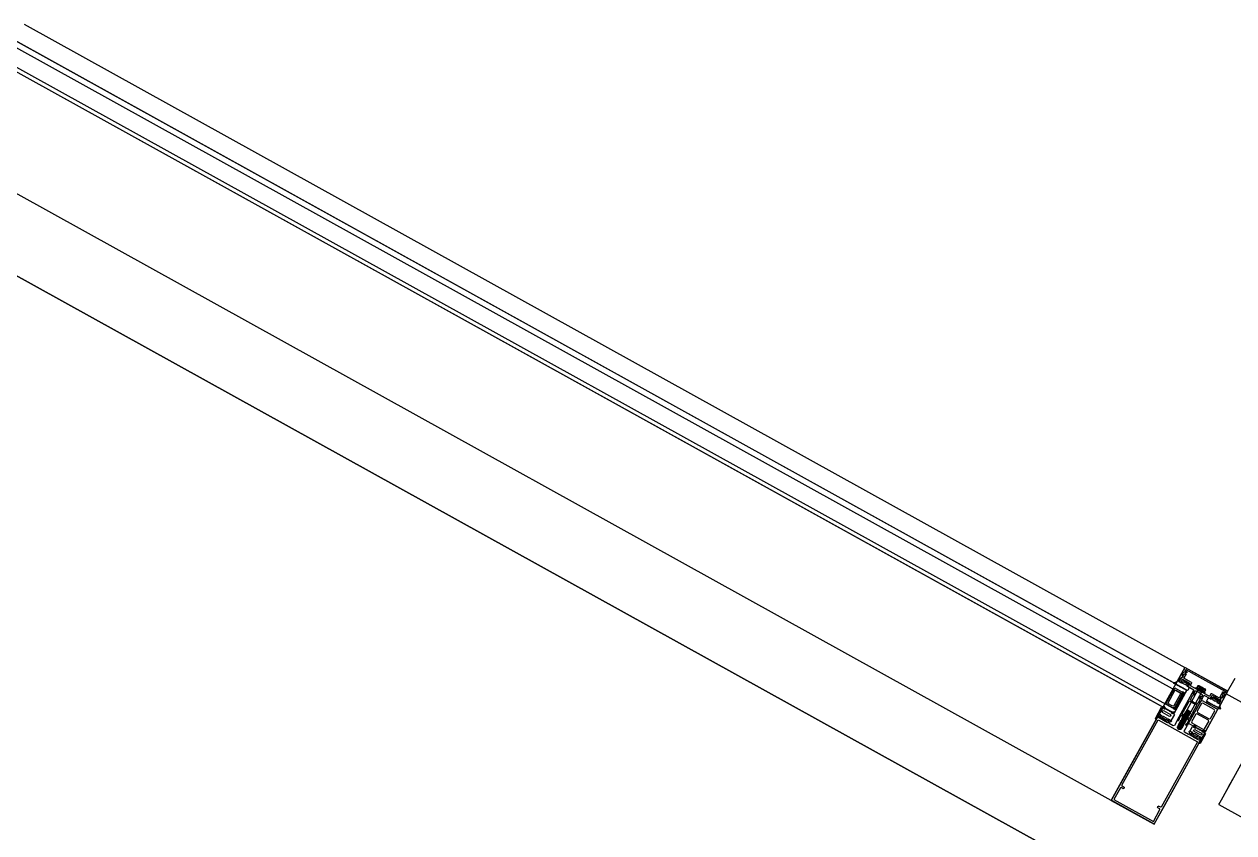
# Model space of a CAD drawing. Header units: metres. Extents: x 2.5 to 42.6, y 0.9 to 31.9.
# Drawn here: x 25.061 to 25.567, y 14.859 to 15.198 of the extents above; entities that cross this region are included whole.
import ezdxf

# ---------------------------------------------------------------- set-up
doc = ezdxf.new("R2010")
doc.units = ezdxf.units.M
doc.layers.add('ARREDI', color=9, linetype='Continuous')
doc.layers.add('PARETI_STRUTTURE', color=7, linetype='Continuous')

msp = doc.modelspace()

# ---------------------------------------------------------------- linework, layer by layer
at = {"layer": 'ARREDI'}
for points in [[(25.05728, 15.19073), (25.05614, 15.18866), (25.54672, 14.91674), (25.54787, 14.91881)], [(25.0527, 15.18246), (25.05193, 15.18109), (25.54253, 14.90917), (25.54329, 14.91055)], [(25.54591, 14.91728), (25.54279, 14.91163), (25.54198, 14.9114), (25.53905, 14.91303), (25.54276, 14.91971), (25.54568, 14.91808)], [(25.5452, 14.91722), (25.54245, 14.91226), (25.54193, 14.91211), (25.53986, 14.91325), (25.54298, 14.9189), (25.54505, 14.91776)], [(25.55525, 14.9175), (25.55535, 14.91767), (25.55511, 14.91781), (25.55155, 14.91978), (25.55146, 14.9196), (25.55169, 14.91948), (25.55525, 14.9175), (25.55535, 14.91767), (25.55179, 14.91964), (25.55155, 14.91978), (25.55146, 14.9196), (25.55501, 14.91763)], [(25.55177, 14.91974), (25.55194, 14.9197), (25.55205, 14.91977), (25.55194, 14.9197)], [(25.55263, 14.91926), (25.55277, 14.91925), (25.55287, 14.91932), (25.55277, 14.91925)], [(25.554, 14.9188), (25.55353, 14.9189), (25.55321, 14.91923)], [(25.5549, 14.91946), (25.55446, 14.91896)], [(25.54871, 14.90528), (25.55366, 14.91424), (25.55421, 14.9144), (25.5604, 14.91095), (25.56055, 14.91042), (25.5556, 14.90146), (25.55505, 14.90131), (25.54886, 14.90474)], [(25.55426, 14.91855), (25.55426, 14.91842), (25.55434, 14.91832), (25.55426, 14.91842)], [(25.55438, 14.91849), (25.55434, 14.91838), (25.55434, 14.91832), (25.55434, 14.91838)], [(25.55507, 14.9181), (25.55507, 14.91797), (25.5552, 14.91785), (25.55507, 14.91797)], [(25.54752, 14.90903), (25.54762, 14.90901), (25.54772, 14.90896), (25.54785, 14.90892), (25.54809, 14.90883), (25.54826, 14.90877), (25.54835, 14.90873), (25.54845, 14.9087)], [(25.54792, 14.91058), (25.54946, 14.90973)], [(25.54871, 14.91005), (25.5485, 14.91013), (25.54835, 14.91016), (25.54857, 14.91008), (25.5488, 14.91), (25.54893, 14.90995)], [(25.54993, 14.90506), (25.55475, 14.90239), (25.55529, 14.90254), (25.55706, 14.90572), (25.5569, 14.90626), (25.55206, 14.90895), (25.55154, 14.90878), (25.54978, 14.9056)], [(25.55398, 14.91317), (25.55221, 14.90999), (25.55234, 14.90946), (25.55718, 14.90678), (25.55773, 14.90693), (25.55949, 14.91011), (25.55934, 14.91065), (25.55452, 14.91332)], [(25.55406, 14.89872), (25.55398, 14.89898)]]:
    msp.add_lwpolyline(points, close=True, dxfattribs=at)
for points in [[(25.54619, 14.92469), (25.5461, 14.92444), (25.54497, 14.92349), (25.54442, 14.92252), (25.54398, 14.92275), (25.54699, 14.9282), (25.54713, 14.92824)], [(25.54466, 14.92261), (25.54512, 14.92341), (25.54615, 14.92436)], [(25.54584, 14.92507), (25.54661, 14.92645)], [(25.54588, 14.92493), (25.54584, 14.92507)], [(25.54588, 14.92493), (25.54613, 14.92479), (25.54618, 14.92468)], [(25.54616, 14.9249), (25.54621, 14.92452), (25.54614, 14.92436)], [(25.54616, 14.9249), (25.54623, 14.92508)], [(25.54623, 14.92507), (25.54721, 14.92594)], [(25.54981, 14.922), (25.54663, 14.92377), (25.54659, 14.9239)], [(25.54756, 14.92564), (25.5466, 14.9239)], [(25.54661, 14.92645), (25.54687, 14.92653)], [(25.5476, 14.92612), (25.54688, 14.92653)], [(25.54713, 14.92697), (25.54704, 14.92724)], [(25.54705, 14.92724), (25.5471, 14.92735)], [(25.54711, 14.92735), (25.54737, 14.92743)], [(25.54713, 14.92824), (25.56486, 14.91841), (25.5649, 14.91827)], [(25.54713, 14.92697), (25.54785, 14.92657), (25.54793, 14.92631)], [(25.54721, 14.92594), (25.54755, 14.92564)], [(25.54738, 14.92742), (25.55571, 14.9228), (25.56404, 14.91819)], [(25.54792, 14.9263), (25.54787, 14.9262), (25.5476, 14.92612)], [(25.54413, 14.92267), (25.54388, 14.92262), (25.54319, 14.92205), (25.54233, 14.92181)], [(25.54342, 14.9212), (25.54235, 14.92159), (25.54233, 14.92181)], [(25.54343, 14.92119), (25.54365, 14.92115)], [(25.54365, 14.92115), (25.54381, 14.92105)], [(25.54382, 14.92105), (25.54386, 14.92091)], [(25.54406, 14.92068), (25.5439, 14.92078), (25.54385, 14.92092)], [(25.54406, 14.92068), (25.5442, 14.92072), (25.54434, 14.92077)], [(25.54414, 14.92267), (25.54526, 14.92206), (25.54541, 14.92189), (25.5455, 14.92188), (25.54559, 14.92193), (25.5459, 14.92249), (25.54569, 14.9226), (25.54566, 14.92271)], [(25.54434, 14.92076), (25.5445, 14.92067)], [(25.54451, 14.92067), (25.54455, 14.92053)], [(25.54475, 14.9203), (25.54459, 14.9204), (25.54454, 14.92054)], [(25.54474, 14.92234), (25.54465, 14.9226)], [(25.54533, 14.92201), (25.54474, 14.92235)], [(25.54475, 14.9203), (25.54489, 14.92034), (25.54503, 14.92038)], [(25.54502, 14.92038), (25.54519, 14.92028)], [(25.5452, 14.92029), (25.54524, 14.92015)], [(25.54544, 14.91992), (25.54527, 14.92002), (25.54523, 14.92016)], [(25.54547, 14.92203), (25.54533, 14.92201)], [(25.54539, 14.9227), (25.54556, 14.92301), (25.54596, 14.92339), (25.54607, 14.9234)], [(25.54564, 14.92243), (25.54543, 14.92254), (25.54539, 14.92271)], [(25.54572, 14.92), (25.54558, 14.91996), (25.54544, 14.91992)], [(25.54567, 14.92224), (25.54547, 14.92203)], [(25.5476, 14.9102), (25.54775, 14.91003), (25.54784, 14.91034), (25.54792, 14.91059), (25.55246, 14.91873), (25.55398, 14.91789), (25.54947, 14.90973), (25.54913, 14.90962), (25.54905, 14.90964), (25.54897, 14.90967), (25.54883, 14.90971), (25.54866, 14.90978), (25.5484, 14.90988), (25.54826, 14.90992), (25.54813, 14.90998), (25.5478, 14.91019), (25.54932, 14.90958), (25.54896, 14.90942), (25.54821, 14.91022), (25.54803, 14.91029), (25.54776, 14.91035), (25.54785, 14.91035), (25.54792, 14.91034), (25.54796, 14.91031), (25.54808, 14.91027), (25.54818, 14.91026), (25.54836, 14.91016), (25.54777, 14.91035), (25.54759, 14.91023), (25.54774, 14.91002), (25.54785, 14.90989), (25.54789, 14.90985), (25.54795, 14.9098), (25.54802, 14.90975), (25.54811, 14.90967), (25.54827, 14.90935), (25.5486, 14.90917), (25.54878, 14.90909), (25.54888, 14.90905), (25.54898, 14.909), (25.54906, 14.90904), (25.54899, 14.90907), (25.54891, 14.9091), (25.54881, 14.90912), (25.54866, 14.90919), (25.54849, 14.90925), (25.54863, 14.90939), (25.5487, 14.90936), (25.54826, 14.90935), (25.54765, 14.90971), (25.54759, 14.9097), (25.5477, 14.9099), (25.54862, 14.90938), (25.54848, 14.90944), (25.54826, 14.90952), (25.54811, 14.90958), (25.54801, 14.9096), (25.54791, 14.90965), (25.54783, 14.90966), (25.54741, 14.90938), (25.54739, 14.90889), (25.54745, 14.90884), (25.54753, 14.90878), (25.54763, 14.9087), (25.5478, 14.90857), (25.54796, 14.90843), (25.54807, 14.90835), (25.54814, 14.90829), (25.54833, 14.90812), (25.54839, 14.90805), (25.54885, 14.90849), (25.54878, 14.90854), (25.54871, 14.9086), (25.54863, 14.90865), (25.54854, 14.90872), (25.54845, 14.90879), (25.54824, 14.90893), (25.54792, 14.90915), (25.54771, 14.90931), (25.54761, 14.90938), (25.54753, 14.90943), (25.54745, 14.90949), (25.54738, 14.90954), (25.54732, 14.9096), (25.54722, 14.90975), (25.54745, 14.90934), (25.54722, 14.90976), (25.54723, 14.90972), (25.54736, 14.90968), (25.54815, 14.90935), (25.54731, 14.90974), (25.54746, 14.90969), (25.54783, 14.90954), (25.54764, 14.90937), (25.54868, 14.90874), (25.54759, 14.90969), (25.5477, 14.9099), (25.54779, 14.90986), (25.54824, 14.90957), (25.54845, 14.9094), (25.54858, 14.9093), (25.54865, 14.90925), (25.54872, 14.90919), (25.54877, 14.90914), (25.54891, 14.90898), (25.54892, 14.9083), (25.54835, 14.90809), (25.5485, 14.90773), (25.54843, 14.90775), (25.54836, 14.90777), (25.54828, 14.90782), (25.54818, 14.90784), (25.5481, 14.90789), (25.54699, 14.90813), (25.5468, 14.90778), (25.54656, 14.90785), (25.54615, 14.9078), (25.54638, 14.9077), (25.54579, 14.90722), (25.54588, 14.90715), (25.54594, 14.90711), (25.54599, 14.90705), (25.54606, 14.907), (25.54615, 14.90694), (25.54624, 14.90687), (25.54634, 14.9068), (25.54654, 14.90666), (25.54685, 14.90644), (25.54706, 14.9063), (25.54716, 14.90623), (25.54724, 14.90616), (25.54733, 14.90611), (25.5474, 14.90605), (25.54718, 14.90587), (25.54701, 14.90556), (25.54704, 14.90604), (25.54698, 14.90608), (25.54691, 14.90614), (25.54682, 14.90622), (25.54668, 14.90633), (25.54647, 14.90649), (25.54637, 14.90657), (25.54627, 14.90665), (25.5462, 14.90669), (25.54601, 14.9064), (25.54607, 14.90634), (25.54615, 14.90629), (25.54625, 14.9062), (25.54641, 14.90608), (25.54658, 14.90594), (25.54669, 14.90586), (25.54676, 14.9058), (25.54683, 14.90524), (25.54666, 14.90493), (25.54645, 14.90515), (25.54638, 14.90521), (25.54627, 14.9053), (25.54612, 14.90542), (25.54594, 14.90555), (25.54582, 14.90565), (25.54574, 14.90571), (25.54552, 14.90596), (25.54568, 14.90626)], [(25.54564, 14.92242), (25.54567, 14.92224)], [(25.54568, 14.92274), (25.5458, 14.92279)], [(25.54571, 14.92), (25.54588, 14.9199)], [(25.54581, 14.92279), (25.54674, 14.92264), (25.54783, 14.92204), (25.54849, 14.92131), (25.5485, 14.92117)], [(25.54589, 14.9199), (25.54593, 14.91976)], [(25.54613, 14.91954), (25.54596, 14.91964), (25.54592, 14.91978)], [(25.54608, 14.9234), (25.54733, 14.92271), (25.54745, 14.92272), (25.54755, 14.92267)], [(25.54621, 14.92159), (25.54613, 14.92185)], [(25.54641, 14.91962), (25.54627, 14.91958), (25.54613, 14.91954)], [(25.54614, 14.92186), (25.54633, 14.9222)], [(25.54725, 14.92102), (25.54622, 14.92159)], [(25.54633, 14.9222), (25.54659, 14.92229)], [(25.5464, 14.91962), (25.54657, 14.91952)], [(25.54657, 14.91952), (25.54662, 14.91938)], [(25.5466, 14.92228), (25.54762, 14.92171)], [(25.54682, 14.91916), (25.54665, 14.91925), (25.54661, 14.91939)], [(25.5471, 14.91924), (25.54696, 14.9192), (25.54682, 14.91916)], [(25.54709, 14.91924), (25.54726, 14.91914)], [(25.54751, 14.92109), (25.54725, 14.92101)], [(25.54726, 14.91914), (25.5473, 14.919)], [(25.54751, 14.91878), (25.54734, 14.91887), (25.5473, 14.91901)], [(25.5477, 14.92144), (25.54751, 14.92109)], [(25.54779, 14.91886), (25.54765, 14.91882), (25.54751, 14.91877)], [(25.54755, 14.92266), (25.54756, 14.9226), (25.54898, 14.92179), (25.54902, 14.92162)], [(25.54763, 14.92171), (25.54771, 14.92144)], [(25.54778, 14.91886), (25.548, 14.91873)], [(25.54877, 14.9201), (25.54815, 14.92045), (25.54792, 14.92051), (25.54785, 14.92059), (25.54787, 14.92067), (25.54817, 14.92123), (25.54838, 14.9211)], [(25.54885, 14.91983), (25.54828, 14.91881), (25.54801, 14.91872)], [(25.54802, 14.92062), (25.54809, 14.9209)], [(25.54807, 14.92049), (25.54802, 14.92062)], [(25.54808, 14.92049), (25.5508, 14.91898), (25.55083, 14.91887)], [(25.54809, 14.9209), (25.54825, 14.92097)], [(25.54826, 14.92097), (25.54847, 14.92086)], [(25.54848, 14.92114), (25.54837, 14.92111)], [(25.54903, 14.92163), (25.54862, 14.92091), (25.54846, 14.92086)], [(25.54877, 14.9201), (25.54884, 14.91984)], [(25.55318, 14.91836), (25.55313, 14.91856), (25.54939, 14.92066), (25.54931, 14.92093)], [(25.54985, 14.92189), (25.54932, 14.92094)], [(25.54982, 14.922), (25.54984, 14.92189)], [(25.5502, 14.91774), (25.55082, 14.91888)], [(25.55149, 14.9195), (25.55146, 14.91961)], [(25.55514, 14.91747), (25.55149, 14.9195)], [(25.55155, 14.91978), (25.55167, 14.9198)], [(25.55166, 14.91981), (25.55531, 14.91778), (25.55534, 14.91767)], [(25.55259, 14.92071), (25.55253, 14.92067), (25.55203, 14.91978), (25.55256, 14.9207)], [(25.55205, 14.91978), (25.55274, 14.91939), (25.55287, 14.91932), (25.55426, 14.91855), (25.55287, 14.91932), (25.55338, 14.92025), (25.55287, 14.91932), (25.55204, 14.91978), (25.55256, 14.92071)], [(25.55257, 14.9207), (25.55205, 14.91977), (25.55275, 14.91938), (25.55326, 14.92033)], [(25.55237, 14.91901), (25.55246, 14.91874)], [(25.55425, 14.91797), (25.55399, 14.91789), (25.55245, 14.91874)], [(25.55253, 14.92068), (25.55288, 14.9207)], [(25.55326, 14.92032), (25.55275, 14.91939), (25.55268, 14.91929), (25.55264, 14.91927), (25.55268, 14.91929), (25.55275, 14.91939)], [(25.55327, 14.92031), (25.55274, 14.91939), (25.55287, 14.91932), (25.55338, 14.92025)], [(25.55286, 14.9207), (25.55293, 14.92067), (25.55289, 14.92071), (25.55543, 14.9193)], [(25.55288, 14.92069), (25.55295, 14.92066)], [(25.55297, 14.92065), (25.55305, 14.9206), (25.55312, 14.92055)], [(25.55527, 14.91938), (25.55522, 14.91928), (25.55298, 14.92052), (25.55304, 14.92062)], [(25.55328, 14.92035), (25.5531, 14.91971)], [(25.5533, 14.92034), (25.55311, 14.9197)], [(25.55329, 14.92034), (25.55311, 14.9197)], [(25.55322, 14.91923), (25.55315, 14.91949), (25.55354, 14.9202), (25.55363, 14.91938), (25.55357, 14.91927), (25.55363, 14.91938), (25.55364, 14.91941), (25.55394, 14.91998), (25.55426, 14.91981), (25.554, 14.9188), (25.55438, 14.91849), (25.55508, 14.9181), (25.55559, 14.91897), (25.55509, 14.91809), (25.55322, 14.91923)], [(25.55323, 14.91937), (25.55316, 14.91949)], [(25.55326, 14.92036), (25.55328, 14.92027)], [(25.55336, 14.92025), (25.55329, 14.92026)], [(25.55352, 14.91885), (25.55378, 14.91933)], [(25.55356, 14.91926), (25.55392, 14.92), (25.55362, 14.91937), (25.55391, 14.91922), (25.55384, 14.91911)], [(25.55362, 14.91938), (25.55391, 14.91922)], [(25.55393, 14.91925), (25.55365, 14.91941)], [(25.55384, 14.91911), (25.55427, 14.9198), (25.55384, 14.91911)], [(25.55463, 14.91967), (25.55458, 14.91972), (25.55449, 14.91978), (25.5544, 14.91985), (25.55431, 14.9199), (25.55422, 14.91995), (25.55408, 14.92003), (25.55399, 14.92007)], [(25.55425, 14.91888), (25.55411, 14.91888)], [(25.55425, 14.91888), (25.55465, 14.91959), (25.55425, 14.91888)], [(25.55426, 14.91855), (25.55438, 14.91848), (25.55426, 14.91855), (25.55477, 14.91948), (25.55426, 14.91855), (25.55477, 14.91948)], [(25.55489, 14.91941), (25.55438, 14.91848), (25.55489, 14.91941)], [(25.55509, 14.91809), (25.55438, 14.91849), (25.5549, 14.9194)], [(25.55448, 14.91895), (25.55492, 14.91944)], [(25.55477, 14.91948), (25.55473, 14.91955)], [(25.55484, 14.9194), (25.55494, 14.91943)], [(25.55486, 14.9194), (25.55497, 14.91944)], [(25.55507, 14.9181), (25.55559, 14.91903), (25.55507, 14.9181)], [(25.55515, 14.91942), (25.55521, 14.9194), (25.55528, 14.91936)], [(25.55528, 14.91937), (25.55521, 14.91939)], [(25.55543, 14.9193), (25.5556, 14.91898)], [(25.5471, 14.91743), (25.54599, 14.91804), (25.54622, 14.91724), (25.54299, 14.91139), (25.54218, 14.91115), (25.54329, 14.91053)], [(25.54655, 14.91774), (25.54273, 14.91085)], [(25.54669, 14.91766), (25.54287, 14.91077)], [(25.54682, 14.91758), (25.543, 14.9107)], [(25.54696, 14.91751), (25.54314, 14.91062)], [(25.5433, 14.91053), (25.54712, 14.91742)], [(25.54387, 14.90632), (25.55005, 14.91749)], [(25.54593, 14.90883), (25.54897, 14.9143), (25.54911, 14.91435)], [(25.54613, 14.91797), (25.54605, 14.91783)], [(25.54627, 14.91789), (25.54612, 14.91761)], [(25.54641, 14.91781), (25.54617, 14.9174)], [(25.55419, 14.91519), (25.54801, 14.90402)], [(25.5491, 14.91434), (25.54953, 14.91411), (25.54989, 14.91368)], [(25.5493, 14.91492), (25.55033, 14.91676), (25.55047, 14.9168)], [(25.54993, 14.91447), (25.54935, 14.91479), (25.54931, 14.91493)], [(25.54989, 14.91368), (25.55107, 14.91304)], [(25.54994, 14.91446), (25.55032, 14.91396)], [(25.55005, 14.91748), (25.55019, 14.91752)], [(25.55019, 14.91752), (25.55088, 14.91714), (25.55027, 14.91748)], [(25.55027, 14.91747), (25.5502, 14.91773)], [(25.5503, 14.91403), (25.55106, 14.91355)], [(25.55064, 14.91671), (25.55047, 14.9168)], [(25.55077, 14.91674), (25.55063, 14.9167)], [(25.55082, 14.91683), (25.55092, 14.917), (25.55077, 14.91675)], [(25.5509, 14.91656), (25.55081, 14.91683)], [(25.55088, 14.91714), (25.55092, 14.917)], [(25.55089, 14.91713), (25.55093, 14.91702)], [(25.55097, 14.91652), (25.5509, 14.91656)], [(25.55094, 14.91786), (25.55129, 14.91848), (25.55155, 14.91857)], [(25.55144, 14.91737), (25.55102, 14.9176), (25.55094, 14.91786)], [(25.55124, 14.9166), (25.55097, 14.91652)], [(25.55106, 14.91355), (25.55169, 14.91349)], [(25.55151, 14.9171), (25.55123, 14.9166)], [(25.55144, 14.91737), (25.55152, 14.9171)], [(25.55156, 14.91856), (25.55294, 14.9178), (25.55431, 14.91703), (25.5544, 14.91677)], [(25.55344, 14.91505), (25.55241, 14.9132), (25.55227, 14.91316)], [(25.5529, 14.91545), (25.55281, 14.91572)], [(25.55282, 14.91572), (25.5531, 14.91622)], [(25.55296, 14.91542), (25.5529, 14.91546)], [(25.55323, 14.91549), (25.55297, 14.91541)], [(25.5531, 14.91622), (25.55336, 14.9163)], [(25.55318, 14.91541), (25.55332, 14.91567), (25.55324, 14.91549)], [(25.55322, 14.91527), (25.55318, 14.91541)], [(25.55323, 14.91528), (25.55339, 14.91518), (25.55344, 14.91504)], [(25.55328, 14.91831), (25.55349, 14.91836), (25.55724, 14.91631)], [(25.55333, 14.91567), (25.55346, 14.91571)], [(25.55334, 14.91568), (25.55345, 14.91571)], [(25.55336, 14.9163), (25.55378, 14.91608)], [(25.55406, 14.91537), (25.55345, 14.9157), (25.55415, 14.91533)], [(25.55439, 14.91677), (25.55404, 14.91615), (25.55378, 14.91606)], [(25.55433, 14.91545), (25.55407, 14.91536)], [(25.55415, 14.91532), (25.55419, 14.91519)], [(25.55434, 14.91544), (25.55496, 14.91658), (25.55507, 14.91661)], [(25.55779, 14.9151), (25.55507, 14.91662)], [(25.55525, 14.9175), (25.55514, 14.91748)], [(25.55595, 14.91342), (25.55633, 14.91411), (25.55625, 14.91438)], [(25.55626, 14.91438), (25.55683, 14.91541)], [(25.55634, 14.91411), (25.55656, 14.91399), (25.5566, 14.91385)], [(25.55664, 14.91372), (25.5566, 14.91386)], [(25.55681, 14.91362), (25.55664, 14.91372)], [(25.5568, 14.91362), (25.55694, 14.91366), (25.55708, 14.9137)], [(25.55683, 14.91541), (25.55709, 14.9155)], [(25.55708, 14.9137), (25.55725, 14.9136), (25.55729, 14.91347)], [(25.5571, 14.91549), (25.55772, 14.91514), (25.55789, 14.91499), (25.558, 14.91498), (25.55805, 14.91502), (25.55836, 14.91557), (25.55815, 14.91568)], [(25.55804, 14.91735), (25.55751, 14.91639), (25.55725, 14.9163)], [(25.55794, 14.91512), (25.5578, 14.9151)], [(25.55785, 14.91579), (25.55825, 14.91651), (25.55842, 14.91655)], [(25.55811, 14.91552), (25.5579, 14.91563), (25.55786, 14.9158)], [(25.55813, 14.91533), (25.55794, 14.91512)], [(25.55804, 14.91735), (25.55815, 14.91738)], [(25.55811, 14.91551), (25.55813, 14.91533)], [(25.55816, 14.91569), (25.55813, 14.9158)], [(25.55814, 14.91583), (25.55827, 14.91588)], [(25.55815, 14.91738), (25.56133, 14.91562)], [(25.55827, 14.91589), (25.55924, 14.91572), (25.56034, 14.91511), (25.56095, 14.9144)], [(25.55842, 14.91656), (25.55985, 14.9158), (25.55992, 14.91581), (25.56001, 14.91576)], [(25.5586, 14.91495), (25.55879, 14.91529), (25.55906, 14.91538)], [(25.55971, 14.91411), (25.55868, 14.91468), (25.5586, 14.91494)], [(25.55907, 14.91537), (25.5601, 14.9148), (25.56018, 14.91453)], [(25.56017, 14.91453), (25.55998, 14.91418), (25.55972, 14.9141)], [(25.56001, 14.91576), (25.56007, 14.91565), (25.56132, 14.91495), (25.56137, 14.91485)], [(25.56084, 14.9142), (25.56064, 14.91431), (25.56033, 14.91377), (25.56033, 14.91366), (25.56039, 14.91359), (25.56061, 14.91353), (25.56173, 14.91292)], [(25.56048, 14.91371), (25.56055, 14.91399)], [(25.56054, 14.91358), (25.56048, 14.91371)], [(25.56055, 14.91399), (25.56072, 14.91406)], [(25.56113, 14.91325), (25.56055, 14.91359)], [(25.56072, 14.91406), (25.56093, 14.91395)], [(25.56095, 14.91423), (25.56084, 14.9142)], [(25.56137, 14.91484), (25.56127, 14.91432), (25.56109, 14.914), (25.56092, 14.91395)], [(25.56095, 14.9144), (25.56097, 14.91426)], [(25.56243, 14.91739), (25.56147, 14.91565), (25.56133, 14.91561)], [(25.56139, 14.91334), (25.56184, 14.91414), (25.56209, 14.91552), (25.5622, 14.91566)], [(25.5649, 14.91827), (25.56189, 14.91283), (25.56143, 14.91308), (25.56197, 14.91405), (25.56215, 14.91548), (25.56221, 14.91558)], [(25.56255, 14.91582), (25.5622, 14.91567)], [(25.56221, 14.91558), (25.56235, 14.91572), (25.56246, 14.91574)], [(25.56243, 14.91739), (25.56288, 14.91725)], [(25.56272, 14.9156), (25.56247, 14.91574)], [(25.56266, 14.91597), (25.56255, 14.91581)], [(25.56288, 14.91726), (25.56265, 14.91597)], [(25.56286, 14.91564), (25.56272, 14.9156)], [(25.56354, 14.91729), (25.56282, 14.91769), (25.56273, 14.91796)], [(25.56274, 14.91796), (25.5628, 14.91806)], [(25.5628, 14.91806), (25.56306, 14.91815)], [(25.56362, 14.91702), (25.56286, 14.91563)], [(25.56306, 14.91814), (25.56379, 14.91774)], [(25.56355, 14.91729), (25.56363, 14.91702)], [(25.56406, 14.91781), (25.5638, 14.91773)], [(25.56404, 14.91819), (25.56413, 14.91792)], [(25.56412, 14.91792), (25.56406, 14.91781)], [(25.53467, 14.90694), (25.53726, 14.91162), (25.53743, 14.91166)], [(25.53469, 14.90675), (25.53501, 14.90657), (25.53615, 14.90864), (25.53643, 14.90871)], [(25.53615, 14.90864), (25.53641, 14.90871)], [(25.53697, 14.90841), (25.53642, 14.90871), (25.53701, 14.90839), (25.53719, 14.90836), (25.53724, 14.9083), (25.53724, 14.90819), (25.53694, 14.90764), (25.53677, 14.90773)], [(25.53853, 14.91072), (25.53817, 14.91119), (25.53803, 14.91133), (25.53744, 14.91166)], [(25.53761, 14.90941), (25.53753, 14.90967)], [(25.53754, 14.90968), (25.53783, 14.91019)], [(25.54058, 14.90776), (25.5376, 14.9094)], [(25.53782, 14.91019), (25.53809, 14.91027)], [(25.53809, 14.91027), (25.54106, 14.90863)], [(25.53874, 14.91087), (25.5381, 14.91195), (25.5384, 14.91213)], [(25.5392, 14.91078), (25.5384, 14.91212)], [(25.53874, 14.91087), (25.53853, 14.91071)], [(25.5392, 14.91078), (25.53935, 14.91081), (25.53949, 14.91083)], [(25.5395, 14.91084), (25.53966, 14.91075), (25.53971, 14.91061)], [(25.53974, 14.91048), (25.5397, 14.91062)], [(25.53991, 14.91038), (25.53975, 14.91048)], [(25.53991, 14.91038), (25.54005, 14.91042), (25.54019, 14.91046)], [(25.54019, 14.91046), (25.54035, 14.91036), (25.54039, 14.91022)], [(25.54043, 14.91009), (25.54039, 14.91023)], [(25.5406, 14.91), (25.54043, 14.9101)], [(25.5406, 14.91), (25.54073, 14.91004), (25.54087, 14.91006)], [(25.54088, 14.91007), (25.54105, 14.90998), (25.54109, 14.90984)], [(25.54144, 14.9091), (25.54204, 14.90905), (25.54223, 14.90899), (25.54259, 14.9088), (25.54264, 14.90863), (25.5413, 14.90623), (25.54104, 14.90615)], [(25.54105, 14.90862), (25.54112, 14.90836)], [(25.54114, 14.9097), (25.54108, 14.90984)], [(25.54114, 14.90969), (25.54271, 14.90974), (25.54273, 14.90937), (25.54146, 14.90935)], [(25.54145, 14.9091), (25.54146, 14.90935)], [(25.54239, 14.91122), (25.54232, 14.91108)], [(25.54261, 14.91128), (25.54245, 14.911)], [(25.54282, 14.91134), (25.54259, 14.91092)], [(25.54531, 14.90597), (25.5453, 14.90594), (25.54539, 14.90591), (25.54547, 14.90587), (25.54557, 14.90583), (25.54568, 14.90579), (25.54579, 14.90574), (25.54604, 14.90563), (25.54629, 14.90554), (25.54653, 14.90542), (25.54665, 14.90538), (25.54676, 14.90533), (25.54686, 14.9053), (25.54694, 14.90526), (25.5467, 14.9054), (25.54659, 14.90544), (25.54636, 14.90553), (25.546, 14.90569), (25.54577, 14.9058), (25.54566, 14.90584), (25.54557, 14.90588), (25.54547, 14.90591), (25.54572, 14.90594), (25.54579, 14.90591), (25.54588, 14.90588), (25.546, 14.90584), (25.54617, 14.90579), (25.5464, 14.9057), (25.54653, 14.90565), (25.54665, 14.9056), (25.54683, 14.90523), (25.54672, 14.90539), (25.54575, 14.90656), (25.54615, 14.90668), (25.54597, 14.9067), (25.54622, 14.90722), (25.5458, 14.90718), (25.54645, 14.90717), (25.54651, 14.90716), (25.5466, 14.90712), (25.54671, 14.90709), (25.5469, 14.90702), (25.54712, 14.90694), (25.54726, 14.90688), (25.54737, 14.90684), (25.54744, 14.90683), (25.54635, 14.90784), (25.54642, 14.90782), (25.5465, 14.90778), (25.5466, 14.90775), (25.5467, 14.90771), (25.54681, 14.90765), (25.54705, 14.90756), (25.54739, 14.9074), (25.54763, 14.90731), (25.54806, 14.9071), (25.54798, 14.90713), (25.5479, 14.90717), (25.54778, 14.9072), (25.54769, 14.90725), (25.54756, 14.90729), (25.54733, 14.9074), (25.54708, 14.9075), (25.54683, 14.90761), (25.54671, 14.90765), (25.5466, 14.9077), (25.54651, 14.90774), (25.54642, 14.90778), (25.54676, 14.90758), (25.54753, 14.90715), (25.54754, 14.9073), (25.54801, 14.90747), (25.54785, 14.90709), (25.54821, 14.90677), (25.54883, 14.90632), (25.54878, 14.90646), (25.54794, 14.9067), (25.54785, 14.90652), (25.54762, 14.90652), (25.54737, 14.90607), (25.5475, 14.90589), (25.54728, 14.9059), (25.54703, 14.90545), (25.54715, 14.90527), (25.54693, 14.90528), (25.54668, 14.90484), (25.5468, 14.90465), (25.5466, 14.90465), (25.54635, 14.90421), (25.54647, 14.90403), (25.54625, 14.90404), (25.546, 14.90359), (25.54612, 14.9034), (25.5459, 14.90342), (25.54565, 14.90297), (25.54578, 14.90279), (25.54555, 14.90279), (25.54539, 14.90249), (25.54485, 14.90234), (25.5441, 14.90275), (25.54394, 14.90329), (25.54429, 14.9039), (25.54417, 14.90409), (25.54439, 14.90409), (25.54462, 14.90453), (25.5445, 14.90471), (25.54472, 14.9047), (25.54497, 14.90515), (25.54485, 14.90534), (25.54507, 14.90532), (25.54532, 14.90577), (25.54519, 14.90595), (25.54542, 14.90595), (25.54567, 14.90639), (25.54554, 14.90657), (25.54575, 14.90656), (25.546, 14.90702), (25.54587, 14.9072), (25.5461, 14.90718), (25.54633, 14.9076), (25.54625, 14.90786), (25.54551, 14.90828), (25.54636, 14.9078), (25.54677, 14.90758), (25.54663, 14.90754), (25.54586, 14.90658), (25.54601, 14.90722), (25.54608, 14.9072), (25.54616, 14.90717), (25.54626, 14.90713), (25.54635, 14.90708), (25.54646, 14.90704), (25.5467, 14.90695), (25.54706, 14.90678), (25.54728, 14.90668), (25.5474, 14.90664), (25.54749, 14.9066), (25.54759, 14.90657), (25.54767, 14.90653), (25.54774, 14.9065), (25.54726, 14.90652), (25.5472, 14.90655), (25.5471, 14.90657), (25.54695, 14.90663), (25.54672, 14.90671), (25.54656, 14.90678), (25.54645, 14.90681), (25.54635, 14.90685), (25.54599, 14.90718), (25.54608, 14.90716), (25.54616, 14.90711), (25.54626, 14.90707), (25.54637, 14.90703), (25.54648, 14.90699), (25.54673, 14.90688), (25.54698, 14.90677), (25.54723, 14.90667), (25.54734, 14.90663), (25.54745, 14.90657), (25.54755, 14.90655), (25.54763, 14.9065), (25.54795, 14.9067), (25.54815, 14.90725), (25.5481, 14.9073), (25.54802, 14.90734), (25.54793, 14.90741), (25.54785, 14.90748), (25.54775, 14.90754), (25.54754, 14.90769), (25.54722, 14.90791), (25.54702, 14.90805), (25.54692, 14.90812), (25.54684, 14.90819), (25.54675, 14.90825), (25.54668, 14.9083), (25.54663, 14.90836), (25.54653, 14.90851), (25.54647, 14.90846)], [(25.54699, 14.90813), (25.54606, 14.90864), (25.54593, 14.90882)], [(25.54691, 14.90847), (25.54653, 14.90851)], [(25.54682, 14.90909), (25.54688, 14.90913)], [(25.54684, 14.90905), (25.5471, 14.90871)], [(25.54725, 14.90909), (25.54688, 14.90913)], [(25.5469, 14.90845), (25.54706, 14.90876)], [(25.54692, 14.90902), (25.54698, 14.90898), (25.54703, 14.90892), (25.5471, 14.90886), (25.54718, 14.90881), (25.54728, 14.90874), (25.54736, 14.90867), (25.54757, 14.90853), (25.54789, 14.90831), (25.5481, 14.90817), (25.5482, 14.9081), (25.54828, 14.90803), (25.54836, 14.90798), (25.54843, 14.90792), (25.5485, 14.90788)], [(25.54875, 14.90835), (25.54867, 14.90837), (25.54859, 14.90842), (25.54849, 14.90844), (25.54838, 14.9085), (25.54825, 14.90854), (25.54802, 14.90865), (25.54777, 14.90875), (25.54752, 14.90886), (25.54741, 14.9089), (25.5473, 14.90894), (25.5472, 14.90899), (25.54711, 14.90903), (25.54703, 14.90905)], [(25.54843, 14.90851), (25.54832, 14.90855), (25.54809, 14.90865), (25.54772, 14.9088), (25.5475, 14.90891), (25.54739, 14.90896), (25.54729, 14.909), (25.5472, 14.90903), (25.54711, 14.90907), (25.54704, 14.9091)], [(25.54858, 14.90767), (25.54774, 14.90765), (25.54787, 14.90764), (25.54719, 14.90862)], [(25.54733, 14.90874), (25.54741, 14.90871), (25.54751, 14.90868), (25.54765, 14.90862), (25.54785, 14.90854), (25.54802, 14.90849), (25.54816, 14.90844), (25.54826, 14.9084)], [(25.54923, 14.90984), (25.54905, 14.90991), (25.54912, 14.90987), (25.54892, 14.90996), (25.54906, 14.9099), (25.54923, 14.90976), (25.54919, 14.9098), (25.54913, 14.90984), (25.54904, 14.90991), (25.54896, 14.90998), (25.54885, 14.91007), (25.549, 14.90995), (25.54911, 14.90988), (25.54921, 14.90979), (25.54926, 14.90975), (25.54935, 14.90959), (25.54911, 14.90921), (25.54777, 14.91005), (25.54879, 14.90897), (25.5487, 14.90872), (25.54896, 14.90838)], [(25.5486, 14.90917), (25.54814, 14.90936)], [(25.54885, 14.90836), (25.54878, 14.90837), (25.54871, 14.9084), (25.54863, 14.90844), (25.54853, 14.90847), (25.54845, 14.90851)], [(25.54889, 14.90896), (25.54924, 14.90893)], [(25.55208, 14.9126), (25.54906, 14.90716), (25.5489, 14.90706)], [(25.54906, 14.90932), (25.54929, 14.90901), (25.54923, 14.90893)], [(25.54923, 14.90893), (25.54914, 14.90896)], [(25.54929, 14.90958), (25.54922, 14.90959)], [(25.55107, 14.91304), (25.55163, 14.91296)], [(25.55164, 14.91296), (25.55204, 14.91273), (25.55208, 14.9126)], [(25.55169, 14.91349), (25.55227, 14.91317)], [(25.55733, 14.91334), (25.55729, 14.91348)], [(25.5575, 14.91324), (25.55733, 14.91334)], [(25.55749, 14.91324), (25.55763, 14.91328), (25.55777, 14.91332)], [(25.55777, 14.91332), (25.55794, 14.91322), (25.55798, 14.91308)], [(25.55802, 14.91296), (25.55797, 14.9131)], [(25.55819, 14.91286), (25.55802, 14.91296)], [(25.55818, 14.91286), (25.55832, 14.9129), (25.55846, 14.91294)], [(25.55846, 14.91294), (25.55863, 14.91284), (25.55867, 14.9127)], [(25.5587, 14.91257), (25.55866, 14.91271)], [(25.55888, 14.91248), (25.55871, 14.91258)], [(25.55887, 14.91248), (25.55901, 14.91252), (25.55915, 14.91256)], [(25.55915, 14.91256), (25.55932, 14.91246), (25.55936, 14.91232)], [(25.55939, 14.91219), (25.55935, 14.91233)], [(25.55957, 14.9121), (25.5594, 14.91219)], [(25.55984, 14.91218), (25.5597, 14.91214), (25.55956, 14.91209)], [(25.55984, 14.91218), (25.56, 14.91208), (25.56005, 14.91194)], [(25.56008, 14.91181), (25.56004, 14.91195)], [(25.56025, 14.91171), (25.56009, 14.91181)], [(25.56053, 14.9118), (25.56039, 14.91175), (25.56025, 14.91171)], [(25.56053, 14.91179), (25.56069, 14.9117), (25.56085, 14.91153)], [(25.56175, 14.91083), (25.56085, 14.91154)], [(25.5614, 14.91333), (25.56113, 14.91325)], [(25.56181, 14.91268), (25.5617, 14.91179), (25.56195, 14.91093), (25.56176, 14.91083)], [(25.56173, 14.91292), (25.56181, 14.91267)], [(25.51984, 14.8792), (25.535, 14.90658)], [(25.52062, 14.87899), (25.53579, 14.90637)], [(25.53469, 14.90675), (25.53468, 14.90695)], [(25.53579, 14.90637), (25.55232, 14.8972)], [(25.5361, 14.90732), (25.53646, 14.90798), (25.53662, 14.90802)], [(25.53975, 14.90516), (25.53803, 14.90612), (25.53789, 14.90608), (25.53786, 14.9062), (25.53614, 14.90716), (25.5361, 14.90733)], [(25.53707, 14.90826), (25.53695, 14.90783), (25.53662, 14.90802)], [(25.53982, 14.90578), (25.53894, 14.90593), (25.53722, 14.90689), (25.53662, 14.90756), (25.53678, 14.90774)], [(25.53701, 14.90839), (25.53706, 14.90825)], [(25.53748, 14.90756), (25.53766, 14.9079)], [(25.53756, 14.9073), (25.53749, 14.90756)], [(25.53911, 14.90644), (25.53755, 14.9073)], [(25.53767, 14.90789), (25.53793, 14.90796)], [(25.53793, 14.90797), (25.53949, 14.90711)], [(25.53938, 14.90651), (25.53911, 14.90643)], [(25.53956, 14.90684), (25.53938, 14.90651)], [(25.53948, 14.90711), (25.53955, 14.90685)], [(25.54037, 14.90652), (25.54021, 14.90668), (25.5401, 14.90669), (25.54004, 14.90665), (25.53973, 14.90609), (25.5399, 14.906), (25.53982, 14.90577)], [(25.54027, 14.90586), (25.53991, 14.90521), (25.53974, 14.90517)], [(25.54019, 14.90652), (25.53988, 14.90622), (25.54023, 14.90602), (25.54027, 14.90586)], [(25.54019, 14.90653), (25.54033, 14.90656)], [(25.54103, 14.90615), (25.54034, 14.90654), (25.54134, 14.90599)], [(25.54036, 14.90496), (25.54068, 14.90555), (25.54084, 14.90559)], [(25.54206, 14.90388), (25.54041, 14.9048), (25.54036, 14.90496)], [(25.54084, 14.90784), (25.54058, 14.90775)], [(25.54113, 14.90835), (25.54084, 14.90784)], [(25.54105, 14.90548), (25.54085, 14.90559)], [(25.54121, 14.90553), (25.54106, 14.90549)], [(25.54138, 14.90583), (25.54122, 14.90553)], [(25.54134, 14.90599), (25.54138, 14.90583)], [(25.54374, 14.90609), (25.5426, 14.90403), (25.54206, 14.90388)], [(25.54373, 14.90608), (25.54387, 14.90613)], [(25.54391, 14.90619), (25.54386, 14.90632)], [(25.54387, 14.90612), (25.5441, 14.906)], [(25.54413, 14.90606), (25.54391, 14.90619)], [(25.5444, 14.90241), (25.54394, 14.90317), (25.54421, 14.90364), (25.54547, 14.90293), (25.54555, 14.90289), (25.54554, 14.90298)], [(25.54576, 14.90332), (25.54557, 14.90293), (25.54529, 14.90241), (25.54521, 14.90247), (25.54394, 14.90316), (25.54421, 14.90364), (25.54547, 14.90294), (25.54555, 14.9029)], [(25.54421, 14.90605), (25.5444, 14.90605), (25.54418, 14.90598), (25.54411, 14.906)], [(25.5442, 14.90605), (25.54414, 14.90607)], [(25.54553, 14.90598), (25.54515, 14.90601), (25.54511, 14.90593), (25.54538, 14.90531), (25.54545, 14.90529), (25.54553, 14.90526), (25.54566, 14.90522), (25.54582, 14.90516), (25.54606, 14.90508), (25.54618, 14.90502), (25.54631, 14.90498), (25.54665, 14.90525), (25.54519, 14.9059), (25.54525, 14.90586), (25.5453, 14.9058), (25.54537, 14.90575), (25.54546, 14.90569), (25.54555, 14.90562), (25.54565, 14.90555), (25.54585, 14.90541), (25.54617, 14.90519), (25.54637, 14.90505), (25.54647, 14.90498), (25.54655, 14.90491), (25.54664, 14.90486), (25.54671, 14.9048), (25.54685, 14.90456), (25.54663, 14.90498), (25.54668, 14.90461), (25.5466, 14.90463), (25.54651, 14.90468), (25.54642, 14.9047), (25.5463, 14.90476), (25.54619, 14.9048), (25.54594, 14.9049), (25.54569, 14.90501), (25.54546, 14.90511), (25.54535, 14.90516), (25.54524, 14.9052), (25.54512, 14.90525), (25.54504, 14.90529), (25.54522, 14.90501), (25.54529, 14.90498), (25.54539, 14.90495), (25.5455, 14.90491), (25.54566, 14.90485), (25.5459, 14.90477), (25.54603, 14.90471), (25.54614, 14.90467), (25.54677, 14.90462), (25.5467, 14.90463), (25.54664, 14.90466), (25.54655, 14.9047), (25.54645, 14.90473), (25.54636, 14.90477), (25.54625, 14.90481), (25.54602, 14.90491), (25.54566, 14.90506), (25.54543, 14.90516), (25.54533, 14.90521), (25.54522, 14.90525), (25.54512, 14.90528), (25.5448, 14.90539), (25.54496, 14.90535), (25.54511, 14.90488), (25.54579, 14.90369), (25.54572, 14.90371), (25.54563, 14.90373), (25.54552, 14.90377), (25.54541, 14.90381), (25.54519, 14.90389), (25.54499, 14.90396), (25.54503, 14.90358), (25.54485, 14.90365), (25.54449, 14.90378), (25.54485, 14.90365), (25.54503, 14.90358), (25.54523, 14.90351), (25.54535, 14.90346), (25.54544, 14.90343), (25.54552, 14.90342), (25.54616, 14.90331), (25.5462, 14.9034), (25.54593, 14.90373), (25.54446, 14.90404), (25.54418, 14.90411), (25.54414, 14.9041), (25.54431, 14.90382), (25.54421, 14.90364), (25.54446, 14.90391), (25.54448, 14.90374), (25.54451, 14.90364), (25.54455, 14.90345), (25.54541, 14.903), (25.54535, 14.90305), (25.54533, 14.90313), (25.54522, 14.90325), (25.5453, 14.9032), (25.5454, 14.90306), (25.54537, 14.90313), (25.54542, 14.90303), (25.54541, 14.9031), (25.54547, 14.903), (25.54544, 14.90307), (25.54548, 14.90298), (25.54547, 14.90306), (25.54551, 14.90296), (25.54549, 14.90303), (25.54555, 14.9029), (25.54576, 14.90331), (25.54562, 14.90338), (25.54552, 14.90341), (25.54544, 14.90344), (25.54535, 14.90346), (25.54522, 14.90352), (25.54463, 14.90364), (25.54448, 14.9038), (25.54467, 14.90378), (25.54474, 14.90371), (25.54482, 14.90365), (25.5449, 14.90358), (25.54508, 14.90342), (25.54521, 14.90331), (25.54529, 14.90324), (25.54536, 14.9031), (25.54527, 14.90311), (25.54516, 14.90318), (25.54498, 14.90332), (25.54479, 14.90344), (25.54463, 14.90354), (25.54451, 14.90364)], [(25.54445, 14.9039), (25.5444, 14.90398), (25.54463, 14.90392), (25.54477, 14.90391), (25.54501, 14.90381), (25.54527, 14.9037), (25.54551, 14.90359), (25.54562, 14.90355), (25.54573, 14.9035), (25.54583, 14.90346), (25.54592, 14.90342), (25.54599, 14.90336), (25.5459, 14.90339), (25.54582, 14.90343), (25.54571, 14.90346), (25.54561, 14.90351), (25.54549, 14.90356), (25.54525, 14.90367), (25.545, 14.90376), (25.54475, 14.90387), (25.54431, 14.90409), (25.54464, 14.90392), (25.5443, 14.90405), (25.54432, 14.90408), (25.54488, 14.90401), (25.54466, 14.90407), (25.54449, 14.90409), (25.54457, 14.90408), (25.54465, 14.90407), (25.54605, 14.90433), (25.54596, 14.90436), (25.54584, 14.9044), (25.54571, 14.90446), (25.54548, 14.90454), (25.54531, 14.9046), (25.54519, 14.90464), (25.5451, 14.90466), (25.54462, 14.90473), (25.5447, 14.9047), (25.54478, 14.90466), (25.54487, 14.90463), (25.54498, 14.90459), (25.54508, 14.90455), (25.54531, 14.90445), (25.54567, 14.90429), (25.54591, 14.90419), (25.54601, 14.90415), (25.54612, 14.90411), (25.5462, 14.90406), (25.54633, 14.90398), (25.54625, 14.90401), (25.54617, 14.90405), (25.54606, 14.90408), (25.54596, 14.90414), (25.54583, 14.90418), (25.5456, 14.90429), (25.54535, 14.90439), (25.5451, 14.9045), (25.54499, 14.90454), (25.54488, 14.90458), (25.54478, 14.90462), (25.5447, 14.90466), (25.54484, 14.90473), (25.54442, 14.90468), (25.5444, 14.90472), (25.5445, 14.90465), (25.54456, 14.90461), (25.54461, 14.90456), (25.54468, 14.9045), (25.54477, 14.90445), (25.54486, 14.90438), (25.54495, 14.90432), (25.54515, 14.90417), (25.54547, 14.90395), (25.54568, 14.90381), (25.54578, 14.90374), (25.54586, 14.90367), (25.54595, 14.90361), (25.54602, 14.90356), (25.54614, 14.90399), (25.54597, 14.90369), (25.54579, 14.90388), (25.54572, 14.90393), (25.54565, 14.90399), (25.54554, 14.90407), (25.54538, 14.90421), (25.54521, 14.90433), (25.54511, 14.90442), (25.54504, 14.90447), (25.54503, 14.90497), (25.54475, 14.90535), (25.54485, 14.90528), (25.5449, 14.90524), (25.54496, 14.90518), (25.54503, 14.90514), (25.54511, 14.90507), (25.54519, 14.90501), (25.54529, 14.90495), (25.5455, 14.90479), (25.54582, 14.90457), (25.54603, 14.90443), (25.54612, 14.90436), (25.54621, 14.90429), (25.54629, 14.90424), (25.54636, 14.90418), (25.54643, 14.90413)], [(25.54458, 14.90638), (25.54446, 14.90609), (25.5444, 14.90605)], [(25.54568, 14.90336), (25.54577, 14.90332), (25.54446, 14.90404), (25.54464, 14.90439)], [(25.54452, 14.90663), (25.54453, 14.9067)], [(25.54459, 14.90638), (25.54452, 14.90662)], [(25.54532, 14.90815), (25.54453, 14.90671), (25.54538, 14.90823), (25.54552, 14.90827)], [(25.54455, 14.90345), (25.54469, 14.90276)], [(25.54524, 14.90319), (25.54521, 14.90326), (25.54512, 14.90333), (25.54497, 14.90343), (25.54479, 14.90357), (25.5446, 14.9037), (25.54483, 14.90348), (25.54504, 14.90334), (25.54514, 14.90326)], [(25.54483, 14.90471), (25.54499, 14.90502)], [(25.54517, 14.90534), (25.54534, 14.90564)], [(25.54614, 14.9045), (25.54607, 14.90455), (25.54597, 14.90464), (25.54584, 14.90473), (25.54564, 14.90489), (25.5455, 14.905), (25.5454, 14.90508), (25.54534, 14.90514), (25.54528, 14.90519)], [(25.54533, 14.90815), (25.54559, 14.90823)], [(25.54544, 14.90659), (25.5455, 14.90664)], [(25.54545, 14.90655), (25.54572, 14.90622)], [(25.54587, 14.9066), (25.5455, 14.90664)], [(25.5455, 14.90546), (25.54557, 14.90541), (25.54566, 14.90534), (25.54577, 14.90525), (25.54595, 14.90511), (25.5461, 14.90499), (25.54621, 14.90491), (25.54628, 14.90484)], [(25.54554, 14.90652), (25.54559, 14.90648), (25.54565, 14.90643), (25.54572, 14.90639), (25.5458, 14.90632), (25.54589, 14.90626), (25.54598, 14.90619), (25.54619, 14.90604), (25.54651, 14.90582), (25.54672, 14.90568), (25.54682, 14.90561), (25.5469, 14.90554), (25.54698, 14.90548), (25.54705, 14.90543), (25.54712, 14.90537)], [(25.54737, 14.90585), (25.54729, 14.90588), (25.5472, 14.90592), (25.54711, 14.90595), (25.547, 14.90601), (25.54688, 14.90605), (25.54663, 14.90615), (25.54638, 14.90626), (25.54615, 14.90637), (25.54604, 14.90641), (25.54593, 14.90645), (25.54581, 14.90649), (25.54573, 14.90653), (25.54565, 14.90656)], [(25.54746, 14.90586), (25.5474, 14.90588), (25.54733, 14.9059), (25.54724, 14.90595), (25.54715, 14.90597), (25.54705, 14.90602), (25.54694, 14.90606), (25.54671, 14.90615), (25.54635, 14.90631), (25.54612, 14.90642), (25.54602, 14.90646), (25.54591, 14.9065), (25.54581, 14.90653), (25.54574, 14.90656)], [(25.54603, 14.90399), (25.54614, 14.90399)], [(25.54612, 14.90655), (25.5462, 14.90652), (25.54629, 14.90649), (25.54641, 14.90645), (25.54662, 14.90637), (25.54681, 14.9063), (25.54694, 14.90626), (25.54702, 14.90623), (25.54711, 14.9062)], [(25.54613, 14.90784), (25.54619, 14.90788)], [(25.54613, 14.90398), (25.5465, 14.90393)], [(25.54637, 14.90751), (25.54621, 14.9072)], [(25.54648, 14.90462), (25.54632, 14.90431), (25.54626, 14.90438)], [(25.54655, 14.90402), (25.54628, 14.90435)], [(25.54629, 14.90772), (25.54635, 14.90768), (25.54642, 14.90762), (25.5465, 14.90757), (25.54658, 14.9075), (25.54668, 14.90743), (25.54689, 14.90729), (25.54721, 14.90707), (25.5474, 14.90693), (25.5475, 14.90686), (25.5476, 14.90679), (25.54767, 14.90673), (25.54775, 14.90668), (25.5478, 14.90662)], [(25.54629, 14.90771), (25.54649, 14.90737), (25.54737, 14.90649), (25.54793, 14.90651), (25.54757, 14.90702), (25.5471, 14.90615)], [(25.54643, 14.90399), (25.54636, 14.90401), (25.54629, 14.90403)], [(25.54638, 14.907), (25.54645, 14.90695), (25.54654, 14.90686), (25.54665, 14.90678), (25.54685, 14.90663), (25.54699, 14.90652), (25.54709, 14.90645), (25.54715, 14.90638), (25.54721, 14.90634)], [(25.54638, 14.90461), (25.54649, 14.90461)], [(25.54649, 14.90842), (25.54676, 14.90809)], [(25.54655, 14.90783), (25.54672, 14.90813)], [(25.54841, 14.90772), (25.54832, 14.90775), (25.54824, 14.90779), (25.54814, 14.90782), (25.54803, 14.90788), (25.54792, 14.90792), (25.54767, 14.90801), (25.54742, 14.90813), (25.54718, 14.90822), (25.54707, 14.90828), (25.54696, 14.90832), (25.54685, 14.90836), (25.54677, 14.9084), (25.54668, 14.90843)], [(25.54809, 14.90789), (25.54798, 14.90793), (25.54775, 14.90803), (25.54739, 14.90818), (25.54716, 14.90828), (25.54706, 14.90833), (25.54695, 14.90837), (25.54685, 14.9084), (25.54677, 14.90844), (25.5467, 14.90847)], [(25.54712, 14.90524), (25.54705, 14.90525), (25.54698, 14.90528), (25.5469, 14.90532), (25.5468, 14.90535), (25.54672, 14.90539)], [(25.54755, 14.90697), (25.54748, 14.90703), (25.54741, 14.90708), (25.54731, 14.90716), (25.54717, 14.90728), (25.54699, 14.9074), (25.54688, 14.9075), (25.54678, 14.90757), (25.54673, 14.90762)], [(25.54787, 14.90379), (25.54673, 14.90174)], [(25.54682, 14.90522), (25.54719, 14.90518)], [(25.54684, 14.908), (25.54788, 14.90763), (25.54889, 14.90706)], [(25.54724, 14.90527), (25.54697, 14.9056)], [(25.54787, 14.90761), (25.5478, 14.90767), (25.5477, 14.90775), (25.54756, 14.90785), (25.54737, 14.908), (25.54723, 14.90811), (25.54713, 14.9082), (25.54706, 14.90825), (25.54701, 14.9083)], [(25.54717, 14.90601), (25.54709, 14.90615)], [(25.54812, 14.90807), (25.54804, 14.9081), (25.54793, 14.90814), (25.54779, 14.90819), (25.54755, 14.90828), (25.54738, 14.90834), (25.54727, 14.90838), (25.54719, 14.90841), (25.54711, 14.90844)], [(25.54716, 14.90585), (25.54754, 14.9058)], [(25.5474, 14.90611), (25.5472, 14.90601)], [(25.5473, 14.90625), (25.54736, 14.90619), (25.54753, 14.90648)], [(25.54758, 14.90589), (25.54732, 14.90622)], [(25.5474, 14.9061), (25.54783, 14.90689), (25.54795, 14.90692)], [(25.54765, 14.90463), (25.54748, 14.90441), (25.54761, 14.90463), (25.54766, 14.90467)], [(25.54748, 14.90434), (25.5475, 14.90441)], [(25.5476, 14.90417), (25.54749, 14.90434), (25.54754, 14.90412)], [(25.54751, 14.90647), (25.54789, 14.90643)], [(25.54783, 14.90393), (25.54759, 14.90406), (25.54755, 14.90411)], [(25.54764, 14.90411), (25.5476, 14.90417)], [(25.54765, 14.90462), (25.54771, 14.90466)], [(25.54787, 14.90399), (25.54765, 14.90411)], [(25.54786, 14.90711), (25.5477, 14.9068), (25.54766, 14.90686)], [(25.54791, 14.90474), (25.54767, 14.90467), (25.54791, 14.90473)], [(25.54816, 14.90711), (25.54809, 14.90712), (25.54802, 14.90715), (25.54794, 14.90719), (25.54784, 14.90722), (25.54775, 14.90726)], [(25.54783, 14.90393), (25.54787, 14.90379)], [(25.548, 14.90403), (25.54786, 14.90399)], [(25.54797, 14.90479), (25.54791, 14.90475)], [(25.54796, 14.90477), (25.54791, 14.90473)], [(25.54877, 14.90624), (25.54797, 14.9048), (25.54883, 14.90632)], [(25.54821, 14.90773), (25.54804, 14.90743), (25.54799, 14.9075)], [(25.54845, 14.90835), (25.54856, 14.90835)], [(25.54929, 14.90181), (25.55023, 14.90352), (25.5504, 14.90358), (25.55076, 14.90337), (25.55091, 14.90324), (25.55126, 14.90277)], [(25.55083, 14.90399), (25.55113, 14.90417)], [(25.55083, 14.90399), (25.55147, 14.90291), (25.55126, 14.90277)], [(25.55113, 14.90417), (25.55194, 14.90283)], [(25.54395, 14.90317), (25.5444, 14.9024), (25.54529, 14.90242)], [(25.54554, 14.90288), (25.54529, 14.90242), (25.54468, 14.90275), (25.5444, 14.90241), (25.54529, 14.90242), (25.54521, 14.90246), (25.54395, 14.90317)], [(25.54855, 14.90029), (25.54688, 14.90121), (25.54673, 14.90175)], [(25.54903, 14.90092), (25.54871, 14.90033), (25.54854, 14.90029)], [(25.54873, 14.90136), (25.5489, 14.90166)], [(25.54878, 14.9012), (25.54874, 14.90135)], [(25.54878, 14.9012), (25.54899, 14.90108), (25.54903, 14.90093)], [(25.5489, 14.90166), (25.54907, 14.90171)], [(25.54906, 14.90171), (25.55006, 14.90115)], [(25.54915, 14.90009), (25.54952, 14.90074), (25.54968, 14.90078)], [(25.55281, 14.89792), (25.55109, 14.89888), (25.55095, 14.89884), (25.55092, 14.89897), (25.5492, 14.89992), (25.54916, 14.90009)], [(25.54936, 14.90155), (25.54928, 14.90181)], [(25.54983, 14.9005), (25.55, 14.9004), (25.5503, 14.90096), (25.55031, 14.90104), (25.55025, 14.90112), (25.55002, 14.90118), (25.54937, 14.90154)], [(25.55012, 14.90102), (25.55001, 14.90059), (25.54968, 14.90079)], [(25.54968, 14.90032), (25.54982, 14.9005)], [(25.55289, 14.89854), (25.552, 14.8987), (25.55027, 14.89964), (25.54968, 14.90032)], [(25.55007, 14.90115), (25.55012, 14.90103)], [(25.55054, 14.90033), (25.55072, 14.90066)], [(25.55062, 14.90006), (25.55054, 14.90032)], [(25.55217, 14.8992), (25.55061, 14.90006)], [(25.55067, 14.90188), (25.55088, 14.90224), (25.55114, 14.90233)], [(25.55372, 14.89997), (25.55075, 14.90161), (25.55067, 14.90187)], [(25.55073, 14.90066), (25.55099, 14.90074)], [(25.55099, 14.90073), (25.55255, 14.89987)], [(25.55114, 14.90231), (25.55411, 14.90068), (25.55419, 14.90041)], [(25.55222, 14.90289), (25.55208, 14.90285), (25.55193, 14.90282)], [(25.55244, 14.89928), (25.55217, 14.8992)], [(25.55222, 14.90289), (25.5524, 14.90279)], [(25.5524, 14.90279), (25.55244, 14.90265)], [(25.55264, 14.90242), (25.55247, 14.90252), (25.55243, 14.90266)], [(25.55262, 14.89961), (25.55244, 14.89927)], [(25.55254, 14.89987), (25.55263, 14.89961)], [(25.55292, 14.90251), (25.55278, 14.90246), (25.55264, 14.90242)], [(25.55398, 14.89898), (25.55344, 14.89929), (25.55327, 14.89944), (25.55319, 14.89947), (25.55309, 14.8994), (25.55279, 14.89886), (25.55297, 14.89876)], [(25.55333, 14.89862), (25.55297, 14.89797), (25.5528, 14.89793)], [(25.55296, 14.89876), (25.55288, 14.89854)], [(25.55291, 14.9025), (25.553, 14.90246), (25.55308, 14.90241)], [(25.55322, 14.89648), (25.55292, 14.89665), (25.55406, 14.89871)], [(25.55324, 14.89929), (25.55294, 14.89898), (25.55329, 14.89879), (25.55333, 14.89862)], [(25.55309, 14.90241), (25.55313, 14.90227)], [(25.55333, 14.90204), (25.55316, 14.90214), (25.55312, 14.90228)], [(25.55325, 14.89929), (25.55339, 14.89932)], [(25.55361, 14.90212), (25.55347, 14.90208), (25.55333, 14.90204)], [(25.55561, 14.90055), (25.55338, 14.89652)], [(25.55339, 14.89931), (25.55398, 14.89898)], [(25.5536, 14.90212), (25.55378, 14.90202)], [(25.55419, 14.9004), (25.55398, 14.90004), (25.55372, 14.89996)], [(25.55378, 14.90202), (25.55382, 14.90188)], [(25.55544, 14.90179), (25.55387, 14.90175), (25.55382, 14.90189)], [(25.55557, 14.9007), (25.55496, 14.90105), (25.55478, 14.90109), (25.55418, 14.90115), (25.55419, 14.9014)], [(25.55545, 14.90143), (25.55419, 14.9014)], [(25.55545, 14.90178), (25.55546, 14.90142)], [(25.55557, 14.90071), (25.55561, 14.90054)], [(25.55291, 14.89665), (25.53774, 14.86927), (25.53422, 14.8629)], [(25.55232, 14.8972), (25.53715, 14.86983), (25.53689, 14.86975), (25.53603, 14.87023)], [(25.55338, 14.89652), (25.55322, 14.89648)], [(25.5163, 14.87283), (25.51983, 14.8792)], [(25.52061, 14.879), (25.5207, 14.87872), (25.52156, 14.87825), (25.52164, 14.87798)], [(25.52118, 14.87755), (25.52032, 14.87804), (25.52004, 14.87796), (25.51728, 14.87297), (25.53381, 14.8638), (25.53659, 14.86879), (25.5365, 14.86907), (25.53564, 14.86954), (25.53556, 14.8698)], [(25.52164, 14.87798), (25.52144, 14.87763), (25.52118, 14.87755)], [(25.51638, 14.87256), (25.5163, 14.87283)], [(25.53395, 14.86283), (25.51638, 14.87256)], [(25.53556, 14.8698), (25.53575, 14.87015), (25.53602, 14.87024)], [(25.53421, 14.8629), (25.53395, 14.86282)]]:
    msp.add_lwpolyline(points, dxfattribs=at)
at = {"layer": 'PARETI_STRUTTURE'}
for points in [[(25.0611, 15.19763), (25.54704, 14.92828)], [(25.05728, 15.19073), (25.54322, 14.92138)], [(25.05193, 15.18109), (25.53788, 14.91174)], [(25.54705, 14.92828), (25.51621, 14.87266), (25.03027, 15.14199)], [(25.56436, 14.9173), (25.568, 14.92385)], [(25.86265, 14.75197), (25.56436, 14.9173)], [(25.57702, 14.89953), (25.56218, 14.87274), (25.56164, 14.87175), (25.56129, 14.87114), (25.56118, 14.87094), (25.57151, 14.86521)], [(25.56699, 14.88143), (25.56629, 14.88015), (25.56547, 14.87868), (25.56458, 14.87709), (25.5637, 14.87549)], [(25.5635, 14.87513), (25.56288, 14.874), (25.56217, 14.87274), (25.56164, 14.87175)]]:
    msp.add_lwpolyline(points, dxfattribs=at)
for points in [[(24.91327, 15.17239), (27.32837, 13.83379)], [(25.53788, 14.91174), (25.51621, 14.87266), (25.53411, 14.86273), (25.56495, 14.91835), (25.54704, 14.92828), (25.54322, 14.92138), (25.54788, 14.91881), (25.54253, 14.90916)]]:
    msp.add_lwpolyline(points, close=True, dxfattribs=at)

doc.saveas('drawing.dxf')
